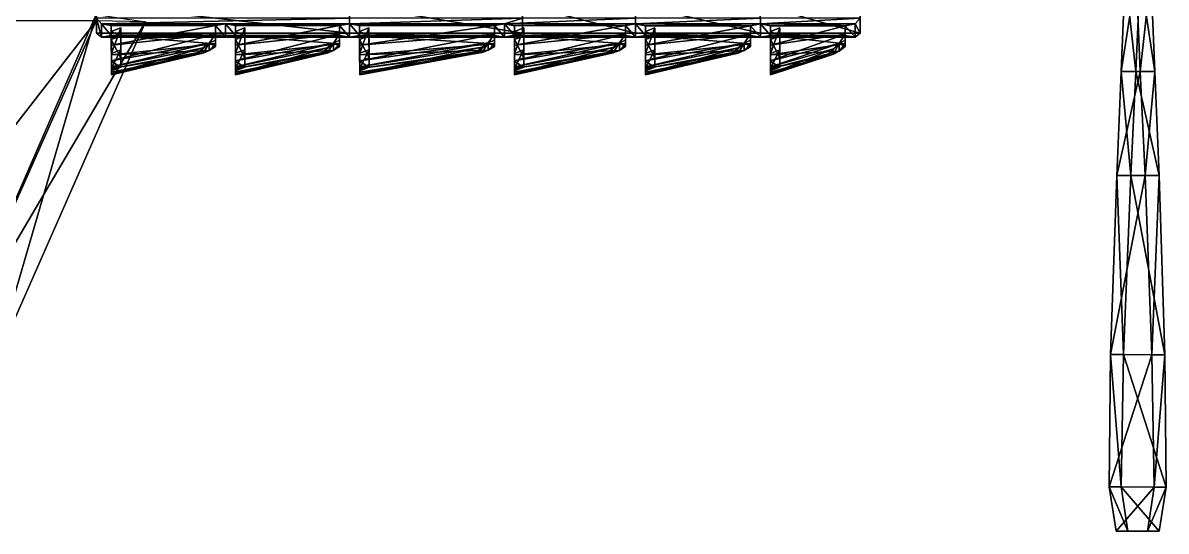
# Model space of a CAD drawing. Header units: metres. Extents: x -3.91 to 3.91, y -4.71 to 4.71.
# Drawn here: x 1.759 to 3.661, y -1.199 to -0.352 of the extents above; entities that cross this region are included whole.
import ezdxf

# ---------------------------------------------------------------- set-up
doc = ezdxf.new("R2010")
doc.units = ezdxf.units.M

msp = doc.modelspace()

# ---------------------------------------------------------------- linework, layer by layer
for points in [[(3.5932, -0.2716), (3.6106, -0.4328), (3.5864, -0.4328), (3.5932, -0.2716)], [(3.5864, -0.4328), (3.6112, -0.2717), (3.5932, -0.2716), (3.5864, -0.4328)], [(3.5864, -0.4328), (3.6181, -0.4329), (3.6112, -0.2717), (3.5864, -0.4328)], [(3.5932, -0.2716), (3.6178, -0.2716), (3.6106, -0.4328), (3.5932, -0.2716)], [(3.6178, -0.2716), (3.6423, -0.4329), (3.6106, -0.4328), (3.6178, -0.2716)], [(3.6181, -0.4329), (3.6358, -0.2717), (3.6112, -0.2717), (3.6181, -0.4329)], [(3.6178, -0.2716), (3.6358, -0.2717), (3.6423, -0.4329), (3.6178, -0.2716)], [(3.6181, -0.4329), (3.6423, -0.4329), (3.6358, -0.2717), (3.6181, -0.4329)], [(1.8809, -0.3688), (1.8809, -0.3441), (1.8808, -0.2969), (1.8809, -0.3688)], [(1.8809, -0.3688), (1.8808, -0.2969), (1.8808, -0.3216), (1.8809, -0.3688)], [(2.3023, -0.3688), (1.8809, -0.3688), (1.8808, -0.3216), (2.3023, -0.3688)], [(2.3023, -0.3688), (1.8808, -0.3216), (2.3022, -0.3216), (2.3023, -0.3688)], [(2.59, -0.3688), (2.3023, -0.3688), (2.3022, -0.3216), (2.59, -0.3688)], [(2.59, -0.3688), (2.3022, -0.3216), (2.59, -0.3216), (2.59, -0.3688)], [(2.778, -0.3688), (2.59, -0.3688), (2.59, -0.3216), (2.778, -0.3688)], [(2.778, -0.3688), (2.59, -0.3216), (2.7779, -0.3216), (2.778, -0.3688)], [(2.9859, -0.3688), (2.778, -0.3688), (2.7779, -0.3216), (2.9859, -0.3688)], [(2.9859, -0.3688), (2.7779, -0.3216), (2.9858, -0.3216), (2.9859, -0.3688)], [(3.1519, -0.3688), (2.9859, -0.3688), (2.9858, -0.3216), (3.1519, -0.3688)], [(3.1519, -0.3688), (2.9858, -0.3216), (3.1518, -0.3216), (3.1519, -0.3688)], [(3.1519, -0.3441), (3.1519, -0.3688), (3.1518, -0.3216), (3.1519, -0.3441)], [(1.6272, -0.919), (1.4334, -0.3382), (1.8808, -0.3382), (1.6272, -0.919)], [(1.709, -0.9253), (1.6272, -0.919), (1.8808, -0.3382), (1.709, -0.9253)], [(1.709, -0.9253), (1.8808, -0.3382), (1.9626, -0.35), (1.709, -0.9253)], [(1.4352, -0.9227), (1.8808, -0.3483), (1.4334, -0.3483), (1.4352, -0.9227)], [(1.4352, -0.9227), (1.6272, -0.9191), (1.8808, -0.3483), (1.4352, -0.9227)], [(1.6272, -0.9191), (1.9626, -0.35), (1.8808, -0.3483), (1.6272, -0.9191)], [(1.6272, -0.9191), (1.709, -0.9253), (1.9626, -0.35), (1.6272, -0.9191)], [(1.8892, -0.3537), (2.3023, -0.3441), (1.8809, -0.3441), (1.8892, -0.3537)], [(1.8892, -0.3756), (1.8892, -0.3537), (1.8809, -0.3441), (1.8892, -0.3756)], [(1.8892, -0.3756), (1.8809, -0.3441), (1.8809, -0.3688), (1.8892, -0.3756)], [(1.8892, -0.3537), (2.3023, -0.3537), (2.3023, -0.3441), (1.8892, -0.3537)], [(1.8892, -0.3537), (2.0958, -0.3537), (2.3023, -0.3537), (1.8892, -0.3537)], [(1.9058, -0.3565), (2.0958, -0.3537), (1.8892, -0.3537), (1.9058, -0.3565)], [(1.9058, -0.3727), (1.9058, -0.3565), (1.8892, -0.3537), (1.9058, -0.3727)], [(1.9058, -0.3727), (1.8892, -0.3537), (1.8892, -0.3756), (1.9058, -0.3727)], [(1.9058, -0.3565), (2.0791, -0.3565), (2.0958, -0.3537), (1.9058, -0.3565)], [(1.9059, -0.389), (2.0791, -0.3565), (1.9058, -0.3565), (1.9059, -0.389)], [(1.9058, -0.3795), (1.9058, -0.3661), (1.9058, -0.3565), (1.9058, -0.3795)], [(1.9058, -0.3795), (1.9058, -0.3565), (1.9058, -0.3727), (1.9058, -0.3795)], [(1.9058, -0.3661), (1.9059, -0.389), (1.9058, -0.3565), (1.9058, -0.3661)], [(1.9215, -0.3735), (1.9215, -0.3601), (1.9058, -0.3661), (1.9215, -0.3735)], [(1.9215, -0.3601), (1.9059, -0.4027), (1.9058, -0.3661), (1.9215, -0.3601)], [(1.9059, -0.389), (2.0792, -0.3706), (2.0791, -0.3565), (1.9059, -0.389)], [(1.9215, -0.3601), (1.9216, -0.3966), (1.9059, -0.4027), (1.9215, -0.3601)], [(1.9216, -0.41), (1.9216, -0.3966), (1.9215, -0.3601), (1.9216, -0.41)], [(1.9216, -0.41), (1.9215, -0.3601), (1.9215, -0.3735), (1.9216, -0.41)], [(2.0791, -0.3565), (2.0958, -0.3756), (2.0958, -0.3537), (2.0791, -0.3565)], [(2.0791, -0.3565), (2.0791, -0.3727), (2.0958, -0.3756), (2.0791, -0.3565)], [(2.0792, -0.3706), (2.0791, -0.3727), (2.0791, -0.3565), (2.0792, -0.3706)], [(2.1124, -0.3727), (2.1124, -0.3565), (2.0958, -0.3537), (2.1124, -0.3727)], [(2.1124, -0.3727), (2.0958, -0.3537), (2.0958, -0.3756), (2.1124, -0.3727)], [(2.1124, -0.3565), (2.3023, -0.3537), (2.0958, -0.3537), (2.1124, -0.3565)], [(2.1124, -0.3565), (2.2857, -0.3565), (2.3023, -0.3537), (2.1124, -0.3565)], [(2.1125, -0.389), (2.2857, -0.3565), (2.1124, -0.3565), (2.1125, -0.389)], [(2.1124, -0.3795), (2.1124, -0.3661), (2.1124, -0.3565), (2.1124, -0.3795)], [(2.1124, -0.3795), (2.1124, -0.3565), (2.1124, -0.3727), (2.1124, -0.3795)], [(2.1124, -0.3661), (2.1125, -0.389), (2.1124, -0.3565), (2.1124, -0.3661)], [(2.128, -0.3735), (2.128, -0.3601), (2.1124, -0.3661), (2.128, -0.3735)], [(2.128, -0.3601), (2.1125, -0.4026), (2.1124, -0.3661), (2.128, -0.3601)], [(2.1125, -0.389), (2.2857, -0.3706), (2.2857, -0.3565), (2.1125, -0.389)], [(2.128, -0.3601), (2.1281, -0.3966), (2.1125, -0.4026), (2.128, -0.3601)], [(2.1281, -0.41), (2.1281, -0.3966), (2.128, -0.3601), (2.1281, -0.41)], [(2.1281, -0.41), (2.128, -0.3601), (2.128, -0.3735), (2.1281, -0.41)], [(2.2857, -0.3565), (2.3023, -0.3756), (2.3023, -0.3537), (2.2857, -0.3565)], [(2.2857, -0.3565), (2.2857, -0.3727), (2.3023, -0.3756), (2.2857, -0.3565)], [(2.2857, -0.3706), (2.2857, -0.3727), (2.2857, -0.3565), (2.2857, -0.3706)], [(2.3023, -0.3537), (2.5601, -0.3537), (2.59, -0.3441), (2.3023, -0.3537)], [(2.3023, -0.3537), (2.59, -0.3441), (2.3023, -0.3441), (2.3023, -0.3537)], [(2.319, -0.3565), (2.5601, -0.3537), (2.3023, -0.3537), (2.319, -0.3565)], [(2.319, -0.3727), (2.319, -0.3565), (2.3023, -0.3537), (2.319, -0.3727)], [(2.319, -0.3727), (2.3023, -0.3537), (2.3023, -0.3756), (2.319, -0.3727)], [(2.319, -0.3565), (2.5435, -0.3565), (2.5601, -0.3537), (2.319, -0.3565)], [(2.319, -0.389), (2.5435, -0.3706), (2.5435, -0.3565), (2.319, -0.389)], [(2.319, -0.389), (2.5435, -0.3565), (2.319, -0.3565), (2.319, -0.389)], [(2.319, -0.3795), (2.319, -0.3661), (2.319, -0.3565), (2.319, -0.3795)], [(2.319, -0.3795), (2.319, -0.3565), (2.319, -0.3727), (2.319, -0.3795)], [(2.319, -0.3661), (2.319, -0.389), (2.319, -0.3565), (2.319, -0.3661)], [(2.3346, -0.3735), (2.3346, -0.3601), (2.319, -0.3661), (2.3346, -0.3735)], [(2.3346, -0.3601), (2.3191, -0.4026), (2.319, -0.3661), (2.3346, -0.3601)], [(2.3346, -0.3601), (2.3347, -0.3966), (2.3191, -0.4026), (2.3346, -0.3601)], [(2.3347, -0.41), (2.3347, -0.3966), (2.3346, -0.3601), (2.3347, -0.41)], [(2.3347, -0.41), (2.3346, -0.3601), (2.3346, -0.3735), (2.3347, -0.41)], [(2.5435, -0.3565), (2.5601, -0.3756), (2.5601, -0.3537), (2.5435, -0.3565)], [(2.5435, -0.3565), (2.5435, -0.3727), (2.5601, -0.3756), (2.5435, -0.3565)], [(2.5435, -0.3706), (2.5435, -0.3727), (2.5435, -0.3565), (2.5435, -0.3706)], [(2.5601, -0.3537), (2.778, -0.3537), (2.778, -0.3441), (2.5601, -0.3537)], [(2.5601, -0.3537), (2.778, -0.3441), (2.59, -0.3441), (2.5601, -0.3537)], [(2.5768, -0.3566), (2.778, -0.3537), (2.5601, -0.3537), (2.5768, -0.3566)], [(2.5768, -0.3727), (2.5768, -0.3566), (2.5601, -0.3537), (2.5768, -0.3727)], [(2.5768, -0.3727), (2.5601, -0.3537), (2.5601, -0.3756), (2.5768, -0.3727)], [(2.5768, -0.3566), (2.7614, -0.3565), (2.778, -0.3537), (2.5768, -0.3566)], [(2.5768, -0.389), (2.7614, -0.3707), (2.7614, -0.3565), (2.5768, -0.389)], [(2.5768, -0.389), (2.7614, -0.3565), (2.5768, -0.3566), (2.5768, -0.389)], [(2.5768, -0.3794), (2.5768, -0.3662), (2.5768, -0.3566), (2.5768, -0.3794)], [(2.5768, -0.3794), (2.5768, -0.3566), (2.5768, -0.3727), (2.5768, -0.3794)], [(2.5768, -0.3662), (2.5768, -0.389), (2.5768, -0.3566), (2.5768, -0.3662)], [(2.5924, -0.3734), (2.5924, -0.3602), (2.5768, -0.3662), (2.5924, -0.3734)], [(2.5924, -0.3602), (2.5925, -0.3967), (2.5768, -0.4027), (2.5924, -0.3602)], [(2.5924, -0.3602), (2.5768, -0.4027), (2.5768, -0.3662), (2.5924, -0.3602)], [(2.5925, -0.41), (2.5925, -0.3967), (2.5924, -0.3602), (2.5925, -0.41)], [(2.5925, -0.41), (2.5924, -0.3602), (2.5924, -0.3734), (2.5925, -0.41)], [(2.7614, -0.3565), (2.778, -0.3755), (2.778, -0.3537), (2.7614, -0.3565)], [(2.7614, -0.3565), (2.7614, -0.3727), (2.778, -0.3755), (2.7614, -0.3565)], [(2.7614, -0.3707), (2.7614, -0.3727), (2.7614, -0.3565), (2.7614, -0.3707)], [(2.778, -0.3537), (2.9859, -0.3537), (2.9859, -0.3441), (2.778, -0.3537)], [(2.778, -0.3537), (2.9859, -0.3441), (2.778, -0.3441), (2.778, -0.3537)], [(2.7946, -0.3566), (2.9859, -0.3537), (2.778, -0.3537), (2.7946, -0.3566)], [(2.7946, -0.3727), (2.7946, -0.3566), (2.778, -0.3537), (2.7946, -0.3727)], [(2.7946, -0.3727), (2.778, -0.3537), (2.778, -0.3755), (2.7946, -0.3727)], [(2.7946, -0.3566), (2.9693, -0.3566), (2.9859, -0.3537), (2.7946, -0.3566)], [(2.7947, -0.389), (2.9693, -0.3566), (2.7946, -0.3566), (2.7947, -0.389)], [(2.7946, -0.3794), (2.7946, -0.3662), (2.7946, -0.3566), (2.7946, -0.3794)], [(2.7946, -0.3794), (2.7946, -0.3566), (2.7946, -0.3727), (2.7946, -0.3794)], [(2.7946, -0.3662), (2.7947, -0.389), (2.7946, -0.3566), (2.7946, -0.3662)], [(2.8103, -0.3734), (2.8103, -0.3602), (2.7946, -0.3662), (2.8103, -0.3734)], [(2.8103, -0.3602), (2.7947, -0.4028), (2.7946, -0.3662), (2.8103, -0.3602)], [(2.7947, -0.389), (2.9693, -0.3707), (2.9693, -0.3566), (2.7947, -0.389)], [(2.8103, -0.3602), (2.8103, -0.3968), (2.7947, -0.4028), (2.8103, -0.3602)], [(2.8103, -0.41), (2.8103, -0.3968), (2.8103, -0.3602), (2.8103, -0.41)], [(2.8103, -0.41), (2.8103, -0.3602), (2.8103, -0.3734), (2.8103, -0.41)], [(2.9693, -0.3566), (2.9859, -0.3755), (2.9859, -0.3537), (2.9693, -0.3566)], [(2.9693, -0.3566), (2.9693, -0.3727), (2.9859, -0.3755), (2.9693, -0.3566)], [(2.9693, -0.3707), (2.9693, -0.3727), (2.9693, -0.3566), (2.9693, -0.3707)], [(2.9859, -0.3537), (3.1436, -0.3537), (3.1519, -0.3441), (2.9859, -0.3537)], [(2.9859, -0.3537), (3.1519, -0.3441), (2.9859, -0.3441), (2.9859, -0.3537)], [(3.0025, -0.3566), (3.1436, -0.3537), (2.9859, -0.3537), (3.0025, -0.3566)], [(3.0025, -0.3727), (3.0025, -0.3566), (2.9859, -0.3537), (3.0025, -0.3727)], [(3.0025, -0.3727), (2.9859, -0.3537), (2.9859, -0.3755), (3.0025, -0.3727)], [(3.0025, -0.3566), (3.1269, -0.3566), (3.1436, -0.3537), (3.0025, -0.3566)], [(3.0026, -0.389), (3.1269, -0.3566), (3.0025, -0.3566), (3.0026, -0.389)], [(3.0026, -0.3794), (3.0026, -0.3662), (3.0025, -0.3566), (3.0026, -0.3794)], [(3.0026, -0.3794), (3.0025, -0.3566), (3.0025, -0.3727), (3.0026, -0.3794)], [(3.0026, -0.3662), (3.0026, -0.389), (3.0025, -0.3566), (3.0026, -0.3662)], [(3.0026, -0.389), (3.127, -0.3707), (3.1269, -0.3566), (3.0026, -0.389)], [(3.0182, -0.3734), (3.0182, -0.3602), (3.0026, -0.3662), (3.0182, -0.3734)], [(3.0182, -0.3602), (3.0027, -0.4028), (3.0026, -0.3662), (3.0182, -0.3602)], [(3.0182, -0.3602), (3.0183, -0.3967), (3.0027, -0.4028), (3.0182, -0.3602)], [(3.0183, -0.41), (3.0183, -0.3967), (3.0182, -0.3602), (3.0183, -0.41)], [(3.0183, -0.41), (3.0182, -0.3602), (3.0182, -0.3734), (3.0183, -0.41)], [(3.1269, -0.3566), (3.1436, -0.3755), (3.1436, -0.3537), (3.1269, -0.3566)], [(3.1269, -0.3566), (3.1269, -0.3727), (3.1436, -0.3755), (3.1269, -0.3566)], [(3.127, -0.3707), (3.1269, -0.3727), (3.1269, -0.3566), (3.127, -0.3707)], [(3.1436, -0.3537), (3.1519, -0.3688), (3.1519, -0.3441), (3.1436, -0.3537)], [(3.1436, -0.3537), (3.1436, -0.3755), (3.1519, -0.3688), (3.1436, -0.3537)], [(2.3023, -0.3756), (1.8892, -0.3756), (1.8809, -0.3688), (2.3023, -0.3756)], [(2.3023, -0.3756), (1.8809, -0.3688), (2.3023, -0.3688), (2.3023, -0.3756)], [(2.0791, -0.3727), (1.9058, -0.3727), (1.8892, -0.3756), (2.0791, -0.3727)], [(2.0791, -0.3727), (1.8892, -0.3756), (2.0958, -0.3756), (2.0791, -0.3727)], [(2.3023, -0.3756), (2.0958, -0.3756), (1.8892, -0.3756), (2.3023, -0.3756)], [(1.9058, -0.3661), (1.9059, -0.4027), (1.9059, -0.4044), (1.9058, -0.3661)], [(1.9058, -0.3661), (1.9059, -0.4044), (1.9059, -0.389), (1.9058, -0.3661)], [(1.9215, -0.3735), (1.9058, -0.3661), (1.9058, -0.3795), (1.9215, -0.3735)], [(2.0792, -0.3869), (1.9059, -0.4052), (1.9058, -0.3727), (2.0792, -0.3869)], [(2.0792, -0.3869), (1.9058, -0.3727), (2.0791, -0.3727), (2.0792, -0.3869)], [(1.9059, -0.4197), (1.9058, -0.3795), (1.9058, -0.3727), (1.9059, -0.4197)], [(1.9059, -0.4197), (1.9058, -0.3727), (1.9059, -0.4052), (1.9059, -0.4197)], [(1.9216, -0.41), (1.9215, -0.3735), (1.9058, -0.3795), (1.9216, -0.41)], [(1.9059, -0.4197), (1.9059, -0.416), (1.9058, -0.3795), (1.9059, -0.4197)], [(1.9216, -0.41), (1.9058, -0.3795), (1.9059, -0.416), (1.9216, -0.41)], [(1.906, -0.4152), (2.0792, -0.3706), (1.9059, -0.389), (1.906, -0.4152)], [(1.906, -0.4152), (2.0689, -0.3855), (2.0792, -0.3706), (1.906, -0.4152)], [(2.0792, -0.3805), (2.0792, -0.3706), (2.0689, -0.3855), (2.0792, -0.3805)], [(2.0792, -0.3706), (2.0792, -0.3869), (2.0791, -0.3727), (2.0792, -0.3706)], [(2.0792, -0.3706), (2.0792, -0.3805), (2.0792, -0.3911), (2.0792, -0.3706)], [(2.0792, -0.3706), (2.0792, -0.3911), (2.0792, -0.3869), (2.0792, -0.3706)], [(2.2857, -0.3727), (2.1124, -0.3727), (2.0958, -0.3756), (2.2857, -0.3727)], [(2.2857, -0.3727), (2.0958, -0.3756), (2.3023, -0.3756), (2.2857, -0.3727)], [(2.1124, -0.3661), (2.1125, -0.4026), (2.1125, -0.4044), (2.1124, -0.3661)], [(2.1124, -0.3661), (2.1125, -0.4044), (2.1125, -0.389), (2.1124, -0.3661)], [(2.128, -0.3735), (2.1124, -0.3661), (2.1124, -0.3795), (2.128, -0.3735)], [(2.2857, -0.3869), (2.1125, -0.4052), (2.1124, -0.3727), (2.2857, -0.3869)], [(2.2857, -0.3869), (2.1124, -0.3727), (2.2857, -0.3727), (2.2857, -0.3869)], [(2.1125, -0.4197), (2.1124, -0.3795), (2.1124, -0.3727), (2.1125, -0.4197)], [(2.1125, -0.4197), (2.1124, -0.3727), (2.1125, -0.4052), (2.1125, -0.4197)], [(2.1281, -0.41), (2.128, -0.3735), (2.1124, -0.3795), (2.1281, -0.41)], [(2.1125, -0.4197), (2.1125, -0.4161), (2.1124, -0.3795), (2.1125, -0.4197)], [(2.1281, -0.41), (2.1124, -0.3795), (2.1125, -0.4161), (2.1281, -0.41)], [(2.1125, -0.4151), (2.2754, -0.3855), (2.2857, -0.3706), (2.1125, -0.4151)], [(2.1125, -0.4151), (2.2857, -0.3706), (2.1125, -0.389), (2.1125, -0.4151)], [(2.2857, -0.3805), (2.2857, -0.3706), (2.2754, -0.3855), (2.2857, -0.3805)], [(2.2754, -0.3855), (2.2857, -0.3911), (2.2857, -0.3805), (2.2754, -0.3855)], [(2.2857, -0.3706), (2.2857, -0.3805), (2.2857, -0.3911), (2.2857, -0.3706)], [(2.2857, -0.3706), (2.2857, -0.3911), (2.2857, -0.3869), (2.2857, -0.3706)], [(2.2857, -0.3706), (2.2857, -0.3869), (2.2857, -0.3727), (2.2857, -0.3706)], [(2.5601, -0.3756), (2.3023, -0.3756), (2.3023, -0.3688), (2.5601, -0.3756)], [(2.5601, -0.3756), (2.3023, -0.3688), (2.59, -0.3688), (2.5601, -0.3756)], [(2.5435, -0.3727), (2.319, -0.3727), (2.3023, -0.3756), (2.5435, -0.3727)], [(2.5435, -0.3727), (2.3023, -0.3756), (2.5601, -0.3756), (2.5435, -0.3727)], [(2.319, -0.3661), (2.3191, -0.4026), (2.3191, -0.4044), (2.319, -0.3661)], [(2.319, -0.3661), (2.3191, -0.4044), (2.319, -0.389), (2.319, -0.3661)], [(2.3346, -0.3735), (2.319, -0.3661), (2.319, -0.3795), (2.3346, -0.3735)], [(2.3191, -0.4152), (2.5435, -0.3706), (2.319, -0.389), (2.3191, -0.4152)], [(2.5435, -0.3869), (2.319, -0.4052), (2.319, -0.3727), (2.5435, -0.3869)], [(2.5435, -0.3869), (2.319, -0.3727), (2.5435, -0.3727), (2.5435, -0.3869)], [(2.3191, -0.4196), (2.319, -0.3795), (2.319, -0.3727), (2.3191, -0.4196)], [(2.3191, -0.4196), (2.319, -0.3727), (2.319, -0.4052), (2.3191, -0.4196)], [(2.3347, -0.41), (2.3346, -0.3735), (2.319, -0.3795), (2.3347, -0.41)], [(2.3191, -0.4196), (2.3191, -0.416), (2.319, -0.3795), (2.3191, -0.4196)], [(2.3347, -0.41), (2.319, -0.3795), (2.3191, -0.416), (2.3347, -0.41)], [(2.3191, -0.4152), (2.5332, -0.3849), (2.5435, -0.3706), (2.3191, -0.4152)], [(2.5435, -0.3805), (2.5435, -0.3706), (2.5332, -0.3849), (2.5435, -0.3805)], [(2.5435, -0.3706), (2.5435, -0.3805), (2.5435, -0.3911), (2.5435, -0.3706)], [(2.5435, -0.3706), (2.5435, -0.3911), (2.5435, -0.3869), (2.5435, -0.3706)], [(2.5435, -0.3706), (2.5435, -0.3869), (2.5435, -0.3727), (2.5435, -0.3706)], [(2.778, -0.3755), (2.5601, -0.3756), (2.59, -0.3688), (2.778, -0.3755)], [(2.7614, -0.3727), (2.5768, -0.3727), (2.5601, -0.3756), (2.7614, -0.3727)], [(2.7614, -0.3727), (2.5601, -0.3756), (2.778, -0.3755), (2.7614, -0.3727)], [(2.5768, -0.3662), (2.5768, -0.4027), (2.5768, -0.4044), (2.5768, -0.3662)], [(2.5768, -0.3662), (2.5768, -0.4044), (2.5768, -0.389), (2.5768, -0.3662)], [(2.5924, -0.3734), (2.5768, -0.3662), (2.5768, -0.3794), (2.5924, -0.3734)], [(2.5768, -0.4152), (2.7513, -0.3853), (2.7614, -0.3707), (2.5768, -0.4152)], [(2.5768, -0.4152), (2.7614, -0.3707), (2.5768, -0.389), (2.5768, -0.4152)], [(2.7614, -0.3868), (2.5768, -0.4052), (2.5768, -0.3727), (2.7614, -0.3868)], [(2.7614, -0.3868), (2.5768, -0.3727), (2.7614, -0.3727), (2.7614, -0.3868)], [(2.5768, -0.4196), (2.5768, -0.3794), (2.5768, -0.3727), (2.5768, -0.4196)], [(2.5768, -0.4196), (2.5768, -0.3727), (2.5768, -0.4052), (2.5768, -0.4196)], [(2.5925, -0.41), (2.5924, -0.3734), (2.5768, -0.3794), (2.5925, -0.41)], [(2.5768, -0.4196), (2.5768, -0.416), (2.5768, -0.3794), (2.5768, -0.4196)], [(2.5925, -0.41), (2.5768, -0.3794), (2.5768, -0.416), (2.5925, -0.41)], [(2.778, -0.3755), (2.59, -0.3688), (2.778, -0.3688), (2.778, -0.3755)], [(2.7614, -0.3806), (2.7614, -0.3707), (2.7513, -0.3853), (2.7614, -0.3806)], [(2.7614, -0.3707), (2.7614, -0.3806), (2.7614, -0.391), (2.7614, -0.3707)], [(2.7614, -0.3707), (2.7614, -0.391), (2.7614, -0.3868), (2.7614, -0.3707)], [(2.7614, -0.3707), (2.7614, -0.3868), (2.7614, -0.3727), (2.7614, -0.3707)], [(2.9859, -0.3755), (2.778, -0.3755), (2.778, -0.3688), (2.9859, -0.3755)], [(2.9859, -0.3755), (2.778, -0.3688), (2.9859, -0.3688), (2.9859, -0.3755)], [(2.9693, -0.3727), (2.7946, -0.3727), (2.778, -0.3755), (2.9693, -0.3727)], [(2.9693, -0.3727), (2.778, -0.3755), (2.9859, -0.3755), (2.9693, -0.3727)], [(2.7946, -0.3662), (2.7947, -0.4028), (2.7947, -0.4045), (2.7946, -0.3662)], [(2.7946, -0.3662), (2.7947, -0.4045), (2.7947, -0.389), (2.7946, -0.3662)], [(2.8103, -0.3734), (2.7946, -0.3662), (2.7946, -0.3794), (2.8103, -0.3734)], [(2.9693, -0.3868), (2.7947, -0.4051), (2.7946, -0.3727), (2.9693, -0.3868)], [(2.9693, -0.3868), (2.7946, -0.3727), (2.9693, -0.3727), (2.9693, -0.3868)], [(2.7947, -0.4196), (2.7946, -0.3794), (2.7946, -0.3727), (2.7947, -0.4196)], [(2.7947, -0.4196), (2.7946, -0.3727), (2.7947, -0.4051), (2.7947, -0.4196)], [(2.8103, -0.41), (2.8103, -0.3734), (2.7946, -0.3794), (2.8103, -0.41)], [(2.7947, -0.4196), (2.7947, -0.416), (2.7946, -0.3794), (2.7947, -0.4196)], [(2.8103, -0.41), (2.7946, -0.3794), (2.7947, -0.416), (2.8103, -0.41)], [(2.7947, -0.4152), (2.9592, -0.3855), (2.9693, -0.3707), (2.7947, -0.4152)], [(2.7947, -0.4152), (2.9693, -0.3707), (2.7947, -0.389), (2.7947, -0.4152)], [(2.9693, -0.3806), (2.9693, -0.3707), (2.9592, -0.3855), (2.9693, -0.3806)], [(2.9693, -0.3707), (2.9693, -0.3806), (2.9693, -0.391), (2.9693, -0.3707)], [(2.9693, -0.3707), (2.9693, -0.391), (2.9693, -0.3868), (2.9693, -0.3707)], [(2.9693, -0.3707), (2.9693, -0.3868), (2.9693, -0.3727), (2.9693, -0.3707)], [(3.1436, -0.3755), (2.9859, -0.3755), (2.9859, -0.3688), (3.1436, -0.3755)], [(3.1436, -0.3755), (2.9859, -0.3688), (3.1519, -0.3688), (3.1436, -0.3755)], [(3.1269, -0.3727), (3.0025, -0.3727), (2.9859, -0.3755), (3.1269, -0.3727)], [(3.1269, -0.3727), (2.9859, -0.3755), (3.1436, -0.3755), (3.1269, -0.3727)], [(3.127, -0.3868), (3.0026, -0.4051), (3.0025, -0.3727), (3.127, -0.3868)], [(3.127, -0.3868), (3.0025, -0.3727), (3.1269, -0.3727), (3.127, -0.3868)], [(3.0027, -0.4196), (3.0026, -0.3794), (3.0025, -0.3727), (3.0027, -0.4196)], [(3.0027, -0.4196), (3.0025, -0.3727), (3.0026, -0.4051), (3.0027, -0.4196)], [(3.0026, -0.3662), (3.0027, -0.4028), (3.0027, -0.4044), (3.0026, -0.3662)], [(3.0026, -0.3662), (3.0027, -0.4044), (3.0026, -0.389), (3.0026, -0.3662)], [(3.0182, -0.3734), (3.0026, -0.3662), (3.0026, -0.3794), (3.0182, -0.3734)], [(3.0027, -0.4152), (3.127, -0.3707), (3.0026, -0.389), (3.0027, -0.4152)], [(3.0183, -0.41), (3.0182, -0.3734), (3.0026, -0.3794), (3.0183, -0.41)], [(3.0027, -0.4196), (3.0027, -0.416), (3.0026, -0.3794), (3.0027, -0.4196)], [(3.0183, -0.41), (3.0026, -0.3794), (3.0027, -0.416), (3.0183, -0.41)], [(3.0027, -0.4152), (3.1172, -0.3863), (3.127, -0.3707), (3.0027, -0.4152)], [(3.127, -0.3806), (3.127, -0.3707), (3.1172, -0.3863), (3.127, -0.3806)], [(3.127, -0.3707), (3.127, -0.3868), (3.1269, -0.3727), (3.127, -0.3707)], [(3.127, -0.3707), (3.127, -0.3806), (3.127, -0.391), (3.127, -0.3707)], [(3.127, -0.3707), (3.127, -0.391), (3.127, -0.3868), (3.127, -0.3707)], [(2.0689, -0.3981), (1.9059, -0.4052), (2.0792, -0.3869), (2.0689, -0.3981)], [(1.9059, -0.4044), (1.906, -0.4152), (1.9059, -0.389), (1.9059, -0.4044)], [(1.9216, -0.3966), (1.906, -0.4273), (1.9059, -0.4027), (1.9216, -0.3966)], [(2.0689, -0.3981), (1.906, -0.4278), (1.9059, -0.4052), (2.0689, -0.3981)], [(1.906, -0.4251), (2.0586, -0.3933), (2.0689, -0.3855), (1.906, -0.4251)], [(1.906, -0.4251), (2.0689, -0.3855), (1.906, -0.4152), (1.906, -0.4251)], [(2.0586, -0.3933), (1.906, -0.4251), (1.906, -0.4368), (2.0586, -0.3933)], [(2.0586, -0.3933), (1.906, -0.4368), (2.0484, -0.4029), (2.0586, -0.3933)], [(1.9216, -0.3966), (1.9216, -0.4213), (1.906, -0.4273), (1.9216, -0.3966)], [(2.0586, -0.4023), (1.906, -0.4278), (2.0689, -0.3981), (2.0586, -0.4023)], [(1.9216, -0.41), (1.9216, -0.4213), (1.9216, -0.3966), (1.9216, -0.41)], [(2.0689, -0.3855), (2.0586, -0.3933), (2.0484, -0.4029), (2.0689, -0.3855)], [(2.0689, -0.3855), (2.0484, -0.4029), (2.0484, -0.4047), (2.0689, -0.3855)], [(2.0689, -0.3855), (2.0484, -0.4047), (2.0586, -0.4023), (2.0689, -0.3855)], [(2.0689, -0.3855), (2.0586, -0.4023), (2.0689, -0.3981), (2.0689, -0.3855)], [(2.0689, -0.3855), (2.0792, -0.3911), (2.0792, -0.3805), (2.0689, -0.3855)], [(2.0689, -0.3855), (2.0689, -0.3981), (2.0792, -0.3911), (2.0689, -0.3855)], [(2.0792, -0.3911), (2.0689, -0.3981), (2.0792, -0.3869), (2.0792, -0.3911)], [(2.1125, -0.4251), (2.2651, -0.3933), (2.2754, -0.3855), (2.1125, -0.4251)], [(2.1125, -0.4251), (2.2754, -0.3855), (2.1125, -0.4151), (2.1125, -0.4251)], [(2.2754, -0.3981), (2.1125, -0.4052), (2.2857, -0.3869), (2.2754, -0.3981)], [(2.1125, -0.4044), (2.1125, -0.4151), (2.1125, -0.389), (2.1125, -0.4044)], [(2.2651, -0.3933), (2.1125, -0.4251), (2.1126, -0.4368), (2.2651, -0.3933)], [(2.1281, -0.3966), (2.1282, -0.4213), (2.1125, -0.4273), (2.1281, -0.3966)], [(2.1281, -0.3966), (2.1125, -0.4273), (2.1125, -0.4026), (2.1281, -0.3966)], [(2.2651, -0.4023), (2.1125, -0.4278), (2.2754, -0.3981), (2.2651, -0.4023)], [(2.2754, -0.3981), (2.1125, -0.4278), (2.1125, -0.4052), (2.2754, -0.3981)], [(2.2651, -0.3933), (2.1126, -0.4368), (2.2548, -0.4029), (2.2651, -0.3933)], [(2.1281, -0.41), (2.1282, -0.4213), (2.1281, -0.3966), (2.1281, -0.41)], [(2.2754, -0.3855), (2.2651, -0.3933), (2.2548, -0.4029), (2.2754, -0.3855)], [(2.2754, -0.3855), (2.2548, -0.4029), (2.2548, -0.4047), (2.2754, -0.3855)], [(2.2754, -0.3855), (2.2548, -0.4047), (2.2651, -0.4023), (2.2754, -0.3855)], [(2.2754, -0.3855), (2.2651, -0.4023), (2.2754, -0.3981), (2.2754, -0.3855)], [(2.2754, -0.3855), (2.2754, -0.3981), (2.2857, -0.3911), (2.2754, -0.3855)], [(2.2857, -0.3911), (2.2754, -0.3981), (2.2857, -0.3869), (2.2857, -0.3911)], [(2.5332, -0.3976), (2.319, -0.4052), (2.5435, -0.3869), (2.5332, -0.3976)], [(2.3191, -0.4044), (2.3191, -0.4152), (2.319, -0.389), (2.3191, -0.4044)], [(2.5332, -0.3976), (2.3191, -0.4278), (2.319, -0.4052), (2.5332, -0.3976)], [(2.3191, -0.4251), (2.5228, -0.3922), (2.5332, -0.3849), (2.3191, -0.4251)], [(2.3191, -0.4251), (2.5332, -0.3849), (2.3191, -0.4152), (2.3191, -0.4251)], [(2.5228, -0.3922), (2.3191, -0.4251), (2.3191, -0.4368), (2.5228, -0.3922)], [(2.5228, -0.3922), (2.3191, -0.4368), (2.5124, -0.4012), (2.5228, -0.3922)], [(2.3347, -0.3966), (2.3348, -0.4213), (2.3191, -0.4273), (2.3347, -0.3966)], [(2.3347, -0.3966), (2.3191, -0.4273), (2.3191, -0.4026), (2.3347, -0.3966)], [(2.5228, -0.4012), (2.3191, -0.4278), (2.5332, -0.3976), (2.5228, -0.4012)], [(2.3347, -0.41), (2.3348, -0.4213), (2.3347, -0.3966), (2.3347, -0.41)], [(2.5332, -0.3849), (2.5228, -0.3922), (2.5124, -0.4012), (2.5332, -0.3849)], [(2.5332, -0.3849), (2.5124, -0.4012), (2.5125, -0.403), (2.5332, -0.3849)], [(2.5332, -0.3849), (2.5125, -0.403), (2.5228, -0.4012), (2.5332, -0.3849)], [(2.5332, -0.3849), (2.5228, -0.4012), (2.5332, -0.3976), (2.5332, -0.3849)], [(2.5332, -0.3849), (2.5435, -0.3911), (2.5435, -0.3805), (2.5332, -0.3849)], [(2.5332, -0.3849), (2.5332, -0.3976), (2.5435, -0.3911), (2.5332, -0.3849)], [(2.5435, -0.3911), (2.5332, -0.3976), (2.5435, -0.3869), (2.5435, -0.3911)], [(2.5769, -0.4251), (2.7513, -0.3853), (2.5768, -0.4152), (2.5769, -0.4251)], [(2.7513, -0.3979), (2.5768, -0.4052), (2.7614, -0.3868), (2.7513, -0.3979)], [(2.5768, -0.4044), (2.5768, -0.4152), (2.5768, -0.389), (2.5768, -0.4044)], [(2.5925, -0.3967), (2.5769, -0.4273), (2.5768, -0.4027), (2.5925, -0.3967)], [(2.7412, -0.4019), (2.5768, -0.4277), (2.7513, -0.3979), (2.7412, -0.4019)], [(2.7513, -0.3979), (2.5768, -0.4277), (2.5768, -0.4052), (2.7513, -0.3979)], [(2.5769, -0.4251), (2.7412, -0.3929), (2.7513, -0.3853), (2.5769, -0.4251)], [(2.7412, -0.3929), (2.5769, -0.4251), (2.5769, -0.4368), (2.7412, -0.3929)], [(2.7412, -0.3929), (2.5769, -0.4368), (2.7311, -0.4023), (2.7412, -0.3929)], [(2.5925, -0.3967), (2.5925, -0.4213), (2.5769, -0.4273), (2.5925, -0.3967)], [(2.5925, -0.41), (2.5925, -0.4213), (2.5925, -0.3967), (2.5925, -0.41)], [(2.7513, -0.3853), (2.7412, -0.3929), (2.7311, -0.4023), (2.7513, -0.3853)], [(2.7513, -0.3853), (2.7311, -0.4023), (2.7311, -0.4041), (2.7513, -0.3853)], [(2.7513, -0.3853), (2.7311, -0.4041), (2.7412, -0.4019), (2.7513, -0.3853)], [(2.7513, -0.3853), (2.7412, -0.4019), (2.7513, -0.3979), (2.7513, -0.3853)], [(2.7513, -0.3853), (2.7614, -0.391), (2.7614, -0.3806), (2.7513, -0.3853)], [(2.7513, -0.3853), (2.7513, -0.3979), (2.7614, -0.391), (2.7513, -0.3853)], [(2.7614, -0.391), (2.7513, -0.3979), (2.7614, -0.3868), (2.7614, -0.391)], [(2.7947, -0.4251), (2.9492, -0.3932), (2.9592, -0.3855), (2.7947, -0.4251)], [(2.7947, -0.4251), (2.9592, -0.3855), (2.7947, -0.4152), (2.7947, -0.4251)], [(2.9592, -0.398), (2.7947, -0.4051), (2.9693, -0.3868), (2.9592, -0.398)], [(2.7947, -0.4045), (2.7947, -0.4152), (2.7947, -0.389), (2.7947, -0.4045)], [(2.9492, -0.3932), (2.7947, -0.4251), (2.7948, -0.4368), (2.9492, -0.3932)], [(2.8103, -0.3968), (2.8104, -0.4213), (2.7947, -0.4273), (2.8103, -0.3968)], [(2.8103, -0.3968), (2.7947, -0.4273), (2.7947, -0.4028), (2.8103, -0.3968)], [(2.9492, -0.4021), (2.7947, -0.4277), (2.9592, -0.398), (2.9492, -0.4021)], [(2.9592, -0.398), (2.7947, -0.4277), (2.7947, -0.4051), (2.9592, -0.398)], [(2.9492, -0.3932), (2.7948, -0.4368), (2.9391, -0.4026), (2.9492, -0.3932)], [(2.8103, -0.41), (2.8104, -0.4213), (2.8103, -0.3968), (2.8103, -0.41)], [(2.9592, -0.3855), (2.9492, -0.3932), (2.9391, -0.4026), (2.9592, -0.3855)], [(2.9592, -0.3855), (2.9391, -0.4026), (2.9391, -0.4044), (2.9592, -0.3855)], [(2.9592, -0.3855), (2.9391, -0.4044), (2.9492, -0.4021), (2.9592, -0.3855)], [(2.9592, -0.3855), (2.9492, -0.4021), (2.9592, -0.398), (2.9592, -0.3855)], [(2.9592, -0.3855), (2.9693, -0.391), (2.9693, -0.3806), (2.9592, -0.3855)], [(2.9592, -0.3855), (2.9592, -0.398), (2.9693, -0.391), (2.9592, -0.3855)], [(2.9693, -0.391), (2.9592, -0.398), (2.9693, -0.3868), (2.9693, -0.391)], [(3.1172, -0.3989), (3.0026, -0.4051), (3.127, -0.3868), (3.1172, -0.3989)], [(3.0027, -0.4044), (3.0027, -0.4152), (3.0026, -0.389), (3.0027, -0.4044)], [(3.1172, -0.3989), (3.0027, -0.4277), (3.0026, -0.4051), (3.1172, -0.3989)], [(3.0027, -0.4251), (3.1074, -0.3949), (3.1172, -0.3863), (3.0027, -0.4251)], [(3.0027, -0.4251), (3.1172, -0.3863), (3.0027, -0.4152), (3.0027, -0.4251)], [(3.1074, -0.3949), (3.0027, -0.4251), (3.0028, -0.4368), (3.1074, -0.3949)], [(3.0183, -0.3967), (3.0184, -0.4213), (3.0027, -0.4273), (3.0183, -0.3967)], [(3.0183, -0.3967), (3.0027, -0.4273), (3.0027, -0.4028), (3.0183, -0.3967)], [(3.1074, -0.4039), (3.0027, -0.4277), (3.1172, -0.3989), (3.1074, -0.4039)], [(3.1074, -0.3949), (3.0028, -0.4368), (3.0976, -0.4053), (3.1074, -0.3949)], [(3.0183, -0.41), (3.0184, -0.4213), (3.0183, -0.3967), (3.0183, -0.41)], [(3.1172, -0.3863), (3.1074, -0.3949), (3.0976, -0.4053), (3.1172, -0.3863)], [(3.1172, -0.3863), (3.0976, -0.4053), (3.0976, -0.4071), (3.1172, -0.3863)], [(3.1172, -0.3863), (3.0976, -0.4071), (3.1074, -0.4039), (3.1172, -0.3863)], [(3.1172, -0.3863), (3.1074, -0.4039), (3.1172, -0.3989), (3.1172, -0.3863)], [(3.1172, -0.3863), (3.127, -0.391), (3.127, -0.3806), (3.1172, -0.3863)], [(3.1172, -0.3863), (3.1172, -0.3989), (3.127, -0.391), (3.1172, -0.3863)], [(3.127, -0.391), (3.1172, -0.3989), (3.127, -0.3868), (3.127, -0.391)], [(1.9059, -0.4044), (1.9059, -0.4027), (1.906, -0.4273), (1.9059, -0.4044)], [(1.9059, -0.4044), (1.906, -0.4273), (1.906, -0.4324), (1.9059, -0.4044)], [(1.9059, -0.4044), (1.906, -0.4324), (1.906, -0.4251), (1.9059, -0.4044)], [(1.9059, -0.4044), (1.906, -0.4251), (1.906, -0.4152), (1.9059, -0.4044)], [(1.9059, -0.4197), (1.9059, -0.4052), (1.906, -0.4278), (1.9059, -0.4197)], [(1.9216, -0.4257), (1.9216, -0.41), (1.9059, -0.416), (1.9216, -0.4257)], [(1.906, -0.4375), (1.906, -0.4317), (1.9059, -0.416), (1.906, -0.4375)], [(1.906, -0.4375), (1.9059, -0.416), (1.9059, -0.4197), (1.906, -0.4375)], [(1.9216, -0.4257), (1.9059, -0.416), (1.906, -0.4317), (1.9216, -0.4257)], [(2.0586, -0.4023), (1.906, -0.4341), (1.906, -0.4278), (2.0586, -0.4023)], [(1.906, -0.4341), (2.0586, -0.4023), (2.0484, -0.4047), (1.906, -0.4341)], [(2.0484, -0.4047), (2.0484, -0.4029), (1.906, -0.4368), (2.0484, -0.4047)], [(2.0484, -0.4047), (1.906, -0.4368), (1.906, -0.4386), (2.0484, -0.4047)], [(1.906, -0.4341), (2.0484, -0.4047), (1.906, -0.4386), (1.906, -0.4341)], [(1.9216, -0.41), (1.9216, -0.4257), (1.9216, -0.4213), (1.9216, -0.41)], [(2.2651, -0.4023), (2.1125, -0.4341), (2.1125, -0.4278), (2.2651, -0.4023)], [(2.1125, -0.4341), (2.2651, -0.4023), (2.2548, -0.4047), (2.1125, -0.4341)], [(2.1125, -0.4044), (2.1125, -0.4026), (2.1125, -0.4273), (2.1125, -0.4044)], [(2.1125, -0.4044), (2.1125, -0.4273), (2.1126, -0.4324), (2.1125, -0.4044)], [(2.1125, -0.4044), (2.1126, -0.4324), (2.1125, -0.4251), (2.1125, -0.4044)], [(2.1125, -0.4044), (2.1125, -0.4251), (2.1125, -0.4151), (2.1125, -0.4044)], [(2.1125, -0.4341), (2.2548, -0.4047), (2.1126, -0.4386), (2.1125, -0.4341)], [(2.1125, -0.4197), (2.1125, -0.4052), (2.1125, -0.4278), (2.1125, -0.4197)], [(2.1282, -0.4257), (2.1281, -0.41), (2.1125, -0.4161), (2.1282, -0.4257)], [(2.1126, -0.4375), (2.1125, -0.4317), (2.1125, -0.4161), (2.1126, -0.4375)], [(2.1126, -0.4375), (2.1125, -0.4161), (2.1125, -0.4197), (2.1126, -0.4375)], [(2.1282, -0.4257), (2.1125, -0.4161), (2.1125, -0.4317), (2.1282, -0.4257)], [(2.1126, -0.4368), (2.2548, -0.4047), (2.2548, -0.4029), (2.1126, -0.4368)], [(2.1126, -0.4368), (2.1126, -0.4386), (2.2548, -0.4047), (2.1126, -0.4368)], [(2.1281, -0.41), (2.1282, -0.4257), (2.1282, -0.4213), (2.1281, -0.41)], [(2.3191, -0.4196), (2.319, -0.4052), (2.3191, -0.4278), (2.3191, -0.4196)], [(2.5125, -0.403), (2.5124, -0.4012), (2.3191, -0.4368), (2.5125, -0.403)], [(2.5228, -0.4012), (2.3191, -0.4341), (2.3191, -0.4278), (2.5228, -0.4012)], [(2.3191, -0.4341), (2.5228, -0.4012), (2.5125, -0.403), (2.3191, -0.4341)], [(2.3191, -0.4044), (2.3191, -0.4026), (2.3191, -0.4273), (2.3191, -0.4044)], [(2.5125, -0.403), (2.3191, -0.4368), (2.3191, -0.4386), (2.5125, -0.403)], [(2.3191, -0.4341), (2.5125, -0.403), (2.3191, -0.4386), (2.3191, -0.4341)], [(2.3191, -0.4044), (2.3191, -0.4273), (2.3191, -0.4324), (2.3191, -0.4044)], [(2.3191, -0.4044), (2.3191, -0.4324), (2.3191, -0.4251), (2.3191, -0.4044)], [(2.3191, -0.4044), (2.3191, -0.4251), (2.3191, -0.4152), (2.3191, -0.4044)], [(2.3348, -0.4257), (2.3347, -0.41), (2.3191, -0.416), (2.3348, -0.4257)], [(2.3191, -0.4375), (2.3191, -0.4317), (2.3191, -0.416), (2.3191, -0.4375)], [(2.3191, -0.4375), (2.3191, -0.416), (2.3191, -0.4196), (2.3191, -0.4375)], [(2.3348, -0.4257), (2.3191, -0.416), (2.3191, -0.4317), (2.3348, -0.4257)], [(2.3347, -0.41), (2.3348, -0.4257), (2.3348, -0.4213), (2.3347, -0.41)], [(2.7412, -0.4019), (2.5769, -0.4341), (2.5768, -0.4277), (2.7412, -0.4019)], [(2.5768, -0.4044), (2.5768, -0.4027), (2.5769, -0.4273), (2.5768, -0.4044)], [(2.5768, -0.4044), (2.5769, -0.4273), (2.5769, -0.4324), (2.5768, -0.4044)], [(2.5768, -0.4044), (2.5769, -0.4324), (2.5769, -0.4251), (2.5768, -0.4044)], [(2.5768, -0.4044), (2.5769, -0.4251), (2.5768, -0.4152), (2.5768, -0.4044)], [(2.5768, -0.4196), (2.5768, -0.4052), (2.5768, -0.4277), (2.5768, -0.4196)], [(2.5925, -0.4257), (2.5925, -0.41), (2.5768, -0.416), (2.5925, -0.4257)], [(2.5769, -0.4375), (2.5769, -0.4317), (2.5768, -0.416), (2.5769, -0.4375)], [(2.5769, -0.4375), (2.5768, -0.416), (2.5768, -0.4196), (2.5769, -0.4375)], [(2.5925, -0.4257), (2.5768, -0.416), (2.5769, -0.4317), (2.5925, -0.4257)], [(2.5769, -0.4341), (2.7412, -0.4019), (2.7311, -0.4041), (2.5769, -0.4341)], [(2.7311, -0.4041), (2.7311, -0.4023), (2.5769, -0.4368), (2.7311, -0.4041)], [(2.7311, -0.4041), (2.5769, -0.4368), (2.5769, -0.4386), (2.7311, -0.4041)], [(2.5769, -0.4341), (2.7311, -0.4041), (2.5769, -0.4386), (2.5769, -0.4341)], [(2.5925, -0.41), (2.5925, -0.4257), (2.5925, -0.4213), (2.5925, -0.41)], [(2.9492, -0.4021), (2.7947, -0.434), (2.7947, -0.4277), (2.9492, -0.4021)], [(2.7947, -0.434), (2.9492, -0.4021), (2.9391, -0.4044), (2.7947, -0.434)], [(2.7947, -0.4045), (2.7947, -0.4028), (2.7947, -0.4273), (2.7947, -0.4045)], [(2.7947, -0.434), (2.9391, -0.4044), (2.7948, -0.4386), (2.7947, -0.434)], [(2.7947, -0.4045), (2.7947, -0.4273), (2.7947, -0.4325), (2.7947, -0.4045)], [(2.7947, -0.4045), (2.7947, -0.4325), (2.7947, -0.4251), (2.7947, -0.4045)], [(2.7947, -0.4045), (2.7947, -0.4251), (2.7947, -0.4152), (2.7947, -0.4045)], [(2.7947, -0.4196), (2.7947, -0.4051), (2.7947, -0.4277), (2.7947, -0.4196)], [(2.8104, -0.4257), (2.8103, -0.41), (2.7947, -0.416), (2.8104, -0.4257)], [(2.7947, -0.4375), (2.7947, -0.4317), (2.7947, -0.416), (2.7947, -0.4375)], [(2.7947, -0.4375), (2.7947, -0.416), (2.7947, -0.4196), (2.7947, -0.4375)], [(2.8104, -0.4257), (2.7947, -0.416), (2.7947, -0.4317), (2.8104, -0.4257)], [(2.9391, -0.4044), (2.9391, -0.4026), (2.7948, -0.4368), (2.9391, -0.4044)], [(2.9391, -0.4044), (2.7948, -0.4368), (2.7948, -0.4386), (2.9391, -0.4044)], [(2.8103, -0.41), (2.8104, -0.4257), (2.8104, -0.4213), (2.8103, -0.41)], [(3.0027, -0.4196), (3.0026, -0.4051), (3.0027, -0.4277), (3.0027, -0.4196)], [(3.0027, -0.4044), (3.0027, -0.4028), (3.0027, -0.4273), (3.0027, -0.4044)], [(3.1074, -0.4039), (3.0027, -0.4341), (3.0027, -0.4277), (3.1074, -0.4039)], [(3.0027, -0.4341), (3.1074, -0.4039), (3.0976, -0.4071), (3.0027, -0.4341)], [(3.0027, -0.4044), (3.0027, -0.4273), (3.0027, -0.4324), (3.0027, -0.4044)], [(3.0027, -0.4044), (3.0027, -0.4324), (3.0027, -0.4251), (3.0027, -0.4044)], [(3.0027, -0.4044), (3.0027, -0.4251), (3.0027, -0.4152), (3.0027, -0.4044)], [(3.0027, -0.4341), (3.0976, -0.4071), (3.0028, -0.4386), (3.0027, -0.4341)], [(3.0184, -0.4257), (3.0183, -0.41), (3.0027, -0.416), (3.0184, -0.4257)], [(3.0027, -0.4375), (3.0027, -0.4317), (3.0027, -0.416), (3.0027, -0.4375)], [(3.0027, -0.4375), (3.0027, -0.416), (3.0027, -0.4196), (3.0027, -0.4375)], [(3.0184, -0.4257), (3.0027, -0.416), (3.0027, -0.4317), (3.0184, -0.4257)], [(3.0976, -0.4071), (3.0976, -0.4053), (3.0028, -0.4368), (3.0976, -0.4071)], [(3.0976, -0.4071), (3.0028, -0.4368), (3.0028, -0.4386), (3.0976, -0.4071)], [(3.0183, -0.41), (3.0184, -0.4257), (3.0184, -0.4213), (3.0183, -0.41)], [(1.906, -0.4375), (1.9059, -0.4197), (1.906, -0.4278), (1.906, -0.4375)], [(1.9216, -0.4213), (1.9216, -0.4257), (1.906, -0.4317), (1.9216, -0.4213)], [(1.9216, -0.4213), (1.906, -0.4317), (1.906, -0.4273), (1.9216, -0.4213)], [(1.906, -0.4324), (1.906, -0.4368), (1.906, -0.4251), (1.906, -0.4324)], [(1.906, -0.4324), (1.906, -0.4273), (1.906, -0.4317), (1.906, -0.4324)], [(1.906, -0.4375), (1.906, -0.4278), (1.906, -0.4341), (1.906, -0.4375)], [(1.906, -0.4324), (1.906, -0.4317), (1.906, -0.4375), (1.906, -0.4324)], [(1.906, -0.4324), (1.906, -0.4375), (1.906, -0.4386), (1.906, -0.4324)], [(1.906, -0.4324), (1.906, -0.4386), (1.906, -0.4368), (1.906, -0.4324)], [(1.906, -0.4375), (1.906, -0.4341), (1.906, -0.4386), (1.906, -0.4375)], [(2.1126, -0.4375), (2.1125, -0.4197), (2.1125, -0.4278), (2.1126, -0.4375)], [(2.1282, -0.4213), (2.1282, -0.4257), (2.1125, -0.4317), (2.1282, -0.4213)], [(2.1282, -0.4213), (2.1125, -0.4317), (2.1125, -0.4273), (2.1282, -0.4213)], [(2.1126, -0.4324), (2.1126, -0.4368), (2.1125, -0.4251), (2.1126, -0.4324)], [(2.1126, -0.4324), (2.1125, -0.4273), (2.1125, -0.4317), (2.1126, -0.4324)], [(2.1126, -0.4375), (2.1125, -0.4278), (2.1125, -0.4341), (2.1126, -0.4375)], [(2.1126, -0.4324), (2.1125, -0.4317), (2.1126, -0.4375), (2.1126, -0.4324)], [(2.1126, -0.4375), (2.1125, -0.4341), (2.1126, -0.4386), (2.1126, -0.4375)], [(2.1126, -0.4324), (2.1126, -0.4375), (2.1126, -0.4386), (2.1126, -0.4324)], [(2.1126, -0.4324), (2.1126, -0.4386), (2.1126, -0.4368), (2.1126, -0.4324)], [(2.3191, -0.4375), (2.3191, -0.4196), (2.3191, -0.4278), (2.3191, -0.4375)], [(2.3348, -0.4213), (2.3348, -0.4257), (2.3191, -0.4317), (2.3348, -0.4213)], [(2.3348, -0.4213), (2.3191, -0.4317), (2.3191, -0.4273), (2.3348, -0.4213)], [(2.3191, -0.4324), (2.3191, -0.4368), (2.3191, -0.4251), (2.3191, -0.4324)], [(2.3191, -0.4324), (2.3191, -0.4273), (2.3191, -0.4317), (2.3191, -0.4324)], [(2.3191, -0.4375), (2.3191, -0.4278), (2.3191, -0.4341), (2.3191, -0.4375)], [(2.3191, -0.4324), (2.3191, -0.4317), (2.3191, -0.4375), (2.3191, -0.4324)], [(2.3191, -0.4324), (2.3191, -0.4375), (2.3191, -0.4386), (2.3191, -0.4324)], [(2.3191, -0.4324), (2.3191, -0.4386), (2.3191, -0.4368), (2.3191, -0.4324)], [(2.3191, -0.4375), (2.3191, -0.4341), (2.3191, -0.4386), (2.3191, -0.4375)], [(2.5769, -0.4375), (2.5768, -0.4196), (2.5768, -0.4277), (2.5769, -0.4375)], [(2.5769, -0.4375), (2.5768, -0.4277), (2.5769, -0.4341), (2.5769, -0.4375)], [(2.5925, -0.4213), (2.5925, -0.4257), (2.5769, -0.4317), (2.5925, -0.4213)], [(2.5925, -0.4213), (2.5769, -0.4317), (2.5769, -0.4273), (2.5925, -0.4213)], [(2.5769, -0.4324), (2.5769, -0.4368), (2.5769, -0.4251), (2.5769, -0.4324)], [(2.5769, -0.4324), (2.5769, -0.4273), (2.5769, -0.4317), (2.5769, -0.4324)], [(2.5769, -0.4324), (2.5769, -0.4317), (2.5769, -0.4375), (2.5769, -0.4324)], [(2.5769, -0.4324), (2.5769, -0.4375), (2.5769, -0.4386), (2.5769, -0.4324)], [(2.5769, -0.4324), (2.5769, -0.4386), (2.5769, -0.4368), (2.5769, -0.4324)], [(2.5769, -0.4375), (2.5769, -0.4341), (2.5769, -0.4386), (2.5769, -0.4375)], [(2.7947, -0.4375), (2.7947, -0.4196), (2.7947, -0.4277), (2.7947, -0.4375)], [(2.8104, -0.4213), (2.8104, -0.4257), (2.7947, -0.4317), (2.8104, -0.4213)], [(2.8104, -0.4213), (2.7947, -0.4317), (2.7947, -0.4273), (2.8104, -0.4213)], [(2.7947, -0.4325), (2.7948, -0.4368), (2.7947, -0.4251), (2.7947, -0.4325)], [(2.7947, -0.4325), (2.7947, -0.4273), (2.7947, -0.4317), (2.7947, -0.4325)], [(2.7947, -0.4375), (2.7947, -0.4277), (2.7947, -0.434), (2.7947, -0.4375)], [(2.7947, -0.4325), (2.7947, -0.4317), (2.7947, -0.4375), (2.7947, -0.4325)], [(2.7947, -0.4325), (2.7947, -0.4375), (2.7948, -0.4386), (2.7947, -0.4325)], [(2.7947, -0.4325), (2.7948, -0.4386), (2.7948, -0.4368), (2.7947, -0.4325)], [(2.7947, -0.4375), (2.7947, -0.434), (2.7948, -0.4386), (2.7947, -0.4375)], [(3.0027, -0.4375), (3.0027, -0.4196), (3.0027, -0.4277), (3.0027, -0.4375)], [(3.0184, -0.4213), (3.0184, -0.4257), (3.0027, -0.4317), (3.0184, -0.4213)], [(3.0184, -0.4213), (3.0027, -0.4317), (3.0027, -0.4273), (3.0184, -0.4213)], [(3.0027, -0.4324), (3.0028, -0.4368), (3.0027, -0.4251), (3.0027, -0.4324)], [(3.0027, -0.4324), (3.0027, -0.4273), (3.0027, -0.4317), (3.0027, -0.4324)], [(3.0027, -0.4375), (3.0027, -0.4277), (3.0027, -0.4341), (3.0027, -0.4375)], [(3.0027, -0.4324), (3.0027, -0.4317), (3.0027, -0.4375), (3.0027, -0.4324)], [(3.0027, -0.4324), (3.0027, -0.4375), (3.0028, -0.4386), (3.0027, -0.4324)], [(3.0027, -0.4324), (3.0028, -0.4386), (3.0028, -0.4368), (3.0027, -0.4324)], [(3.0027, -0.4375), (3.0027, -0.4341), (3.0028, -0.4386), (3.0027, -0.4375)], [(3.5864, -0.4328), (3.6024, -0.6059), (3.5789, -0.6059), (3.5864, -0.4328)], [(3.5789, -0.6059), (3.6181, -0.4329), (3.5864, -0.4328), (3.5789, -0.6059)], [(3.5789, -0.6059), (3.626, -0.606), (3.6181, -0.4329), (3.5789, -0.6059)], [(3.5864, -0.4328), (3.6106, -0.4328), (3.6024, -0.6059), (3.5864, -0.4328)], [(3.6106, -0.4328), (3.6494, -0.606), (3.6024, -0.6059), (3.6106, -0.4328)], [(3.6106, -0.4328), (3.6423, -0.4329), (3.6494, -0.606), (3.6106, -0.4328)], [(3.626, -0.606), (3.6423, -0.4329), (3.6181, -0.4329), (3.626, -0.606)], [(3.626, -0.606), (3.6494, -0.606), (3.6423, -0.4329), (3.626, -0.606)], [(3.5789, -0.6059), (3.5904, -0.9046), (3.5688, -0.9046), (3.5789, -0.6059)], [(3.5688, -0.9046), (3.626, -0.606), (3.5789, -0.6059), (3.5688, -0.9046)], [(3.5688, -0.9046), (3.6373, -0.9047), (3.626, -0.606), (3.5688, -0.9046)], [(3.5789, -0.6059), (3.6024, -0.6059), (3.5904, -0.9046), (3.5789, -0.6059)], [(3.6024, -0.6059), (3.659, -0.9047), (3.5904, -0.9046), (3.6024, -0.6059)], [(3.6024, -0.6059), (3.6494, -0.606), (3.659, -0.9047), (3.6024, -0.6059)], [(3.6373, -0.9047), (3.6494, -0.606), (3.626, -0.606), (3.6373, -0.9047)], [(3.6373, -0.9047), (3.659, -0.9047), (3.6494, -0.606), (3.6373, -0.9047)], [(3.5688, -0.9046), (3.5861, -1.125), (3.5661, -1.125), (3.5688, -0.9046)], [(3.5661, -1.125), (3.6373, -0.9047), (3.5688, -0.9046), (3.5661, -1.125)], [(3.5661, -1.125), (3.6412, -1.1252), (3.6373, -0.9047), (3.5661, -1.125)], [(3.5688, -0.9046), (3.5904, -0.9046), (3.5861, -1.125), (3.5688, -0.9046)], [(3.5904, -0.9046), (3.6612, -1.1252), (3.5861, -1.125), (3.5904, -0.9046)], [(3.5904, -0.9046), (3.659, -0.9047), (3.6612, -1.1252), (3.5904, -0.9046)], [(3.6412, -1.1252), (3.659, -0.9047), (3.6373, -0.9047), (3.6412, -1.1252)], [(3.6412, -1.1252), (3.6612, -1.1252), (3.659, -0.9047), (3.6412, -1.1252)], [(3.5661, -1.125), (3.5861, -1.125), (3.5972, -1.1986), (3.5661, -1.125)], [(3.5661, -1.125), (3.5972, -1.1986), (3.5778, -1.1985), (3.5661, -1.125)], [(3.5778, -1.1985), (3.6412, -1.1252), (3.5661, -1.125), (3.5778, -1.1985)], [(3.5778, -1.1985), (3.6299, -1.1986), (3.6412, -1.1252), (3.5778, -1.1985)], [(3.5861, -1.125), (3.6612, -1.1252), (3.6493, -1.1986), (3.5861, -1.125)], [(3.5861, -1.125), (3.6493, -1.1986), (3.5972, -1.1986), (3.5861, -1.125)], [(3.6299, -1.1986), (3.6493, -1.1986), (3.6612, -1.1252), (3.6299, -1.1986)], [(3.6299, -1.1986), (3.6612, -1.1252), (3.6412, -1.1252), (3.6299, -1.1986)], [(3.5778, -1.1985), (3.5972, -1.1986), (3.6493, -1.1986), (3.5778, -1.1985)], [(3.5778, -1.1985), (3.6493, -1.1986), (3.6299, -1.1986), (3.5778, -1.1985)]]:
    msp.add_lwpolyline(points)

doc.saveas('drawing.dxf')
